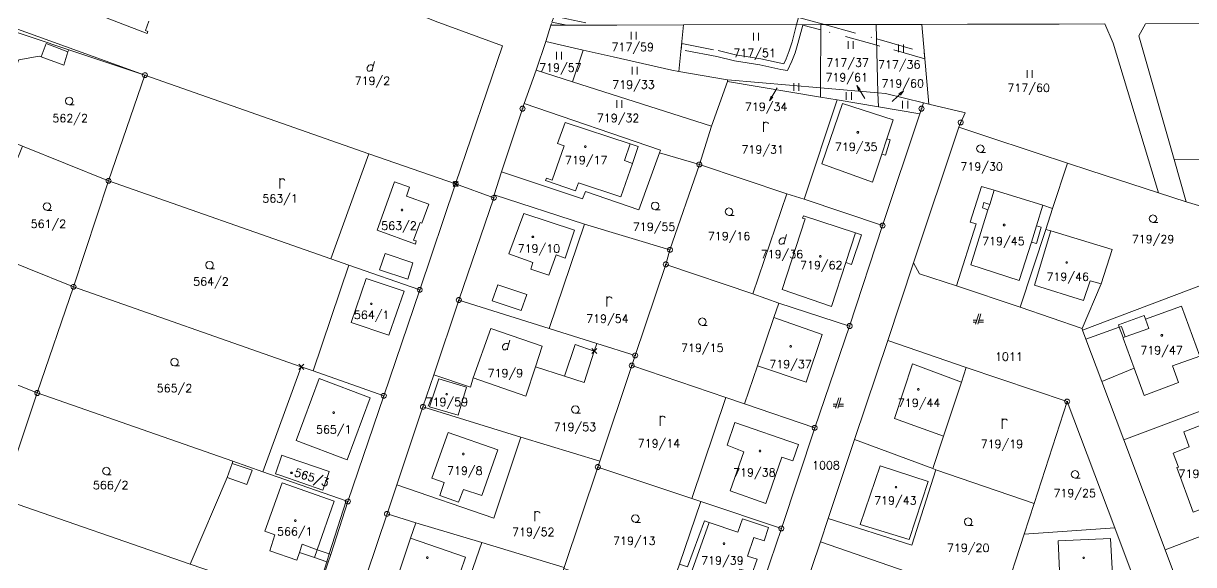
# Model space of a CAD drawing. Extents: x -443817 to 3, y -1171930 to -442383.
# Drawn here: x -442818.9 to -442588.6, y -1170208.9 to -1170102.5 of the extents above; entities that cross this region are included whole.
import ezdxf
from ezdxf.enums import TextEntityAlignment as Align

# ---------------------------------------------------------------- set-up
doc = ezdxf.new("R2010")
doc.units = 0
doc.header["$LTSCALE"] = 0.5
doc.header["$PDMODE"] = 3
doc.header["$PDSIZE"] = 0.5
doc.linetypes.add('DASHDOT', pattern=[25.4, 12.7, -6.35, 0, -6.35])
for name, color, linetype, lineweight in [('KLADPAR', 7, 'Continuous', 0), ('TARCHY', 7, 'Continuous', 0), ('ZAPPAR', 7, 'Continuous', 0), ('ZNACKY', 7, 'Continuous', 0), ('ZUOB', 7, 'Continuous', 0)]:
    doc.layers.add(name, color=color, linetype=linetype, lineweight=lineweight)
doc.styles.add('ROMANS', font='romans.shx', dxfattribs={"height": 0.2})

# ---------------------------------------------------------------- blocks, each defined once
blk = doc.blocks.new('$5')
at = {"color": 0}
blk.add_line((-0.12, 0), (0.12, 0), dxfattribs=at)
at = {"color": 0, "flags": 128}
blk.add_lwpolyline([(0.15, 0.48), (0.4, 0.3), (0.5, 0.01), (0.4, -0.28), (0.15, -0.46), (-0.16, -0.46), (-0.41, -0.28), (-0.51, 0.01), (-0.41, 0.3), (-0.16, 0.48), (0.15, 0.48)], dxfattribs=at)
blk = doc.blocks.new('$30')
at = {"color": 0, "flags": 128}
blk.add_lwpolyline([(0, 0), (-0.38, 0.1), (-0.65, 0.37), (-0.75, 0.74), (-0.65, 1.11), (-0.38, 1.38), (-0.01, 1.48), (0.36, 1.38), (0.63, 1.11), (0.73, 0.73), (0.63, 0.35), (0.36, 0.08), (-0.02, -0.02), (0.98, -0.02)], dxfattribs=at)
blk = doc.blocks.new('$479')
at = {"color": 0, "flags": 128}
for points in [[(0, 0), (0, 1.27), (0, 2)], [(0, 1.6), (0.1, 1.73), (0.23, 1.84), (0.37, 1.89), (0.6, 1.9), (0.77, 1.87), (0.87, 1.8), (0.96, 1.7), (1, 1.6)]]:
    blk.add_lwpolyline(points, dxfattribs=at)
blk = doc.blocks.new('$45')
at = {"color": 0, "flags": 128}
blk.add_lwpolyline([(0.09, 0.15), (0.18, 0), (0.09, -0.15), (-0.09, -0.15), (-0.18, 0), (-0.09, 0.15), (0.09, 0.15)], dxfattribs=at)
blk = doc.blocks.new('$431')
at = {"color": 0}
blk.add_line((0.63, 0.99), (0.9, 1.89), dxfattribs=at)
at = {"color": 0, "flags": 128}
blk.add_lwpolyline([(0.45, 0), (0.45, 0.27), (0.63, 0.99), (0.54, 1.17), (0.36, 1.26), (0.09, 1.26), (-0.18, 1.17), (-0.36, 0.99), (-0.54, 0.72), (-0.54, 0.36), (-0.45, 0.09), (-0.27, 0), (0, 0), (0.18, 0.09), (0.45, 0.27)], dxfattribs=at)
blk = doc.blocks.new('$32')
at = {"color": 0}
for p, q in [((-0.5, 1.5), (-0.5, 0)), ((0.5, 0), (0.5, 1.5))]:
    blk.add_line(p, q, dxfattribs=at)
blk = doc.blocks.new('$432')
at = {"color": 0}
for p, q in [((-0.32, 0.8), (-1, 0.8)), ((-1, 0.4), (-0.46, 0.4)), ((0.1, 2), (-0.6, 0)), ((-0.1, 0), (0.5, 2)), ((0.02, 0.4), (1, 0.4)), ((1, 0.8), (0.14, 0.8))]:
    blk.add_line(p, q, dxfattribs=at)
blk = doc.blocks.new('$489')
at = {"color": 0}
blk.add_line((-0.2, 2), (0, 3), dxfattribs=at)
at = {"color": 0, "flags": 128}
blk.add_lwpolyline([(0, 0), (0, 3), (0.2, 2)], dxfattribs=at)

msp = doc.modelspace()

# ---------------------------------------------------------------- linework, layer by layer
at = {"layer": 'KLADPAR', "color": 7, "linetype": 'Continuous'}
msp.add_line((-442675.37, -1170155.66), (-442668.67, -1170136.01), dxfattribs=at)
at = {"layer": 'KLADPAR', "color": 7, "linetype": 'Continuous', "flags": 128}
for points in [[(-442733.82, -1170134.05), (-442750.92, -1170128.14), (-442794.97, -1170112.65), (-442809.95, -1170107.64), (-442831.68, -1170100.4), (-442835.58, -1170099.1), (-442834.76, -1170098.33), (-442826.79, -1170090.79), (-442806.78, -1170073.99), (-442784.12, -1170084.18), (-442751.45, -1170096.54), (-442737.87, -1170102.05), (-442724.61, -1170106.87), (-442733.82, -1170134.05)], [(-442823.29, -1170117.88), (-442841.73, -1170110.14), (-442835.58, -1170099.1), (-442831.68, -1170100.4), (-442809.95, -1170107.64), (-442810.11, -1170108.09), (-442810.95, -1170110.66), (-442815.4, -1170109.08), (-442815.81, -1170108.94), (-442819.77, -1170109.61), (-442823.29, -1170117.88)], [(-442689.87, -1170111.92), (-442691.29, -1170111.67), (-442702.85, -1170109.05), (-442708.75, -1170107.72), (-442716.06, -1170106.06), (-442715.1, -1170102.82), (-442702.08, -1170102.79), (-442688.98, -1170102.76), (-442689.87, -1170111.92)], [(-442689.87, -1170111.92), (-442688.98, -1170102.76), (-442661.98, -1170102.71), (-442662, -1170115.15), (-442680.3, -1170113.59), (-442689.87, -1170111.92)], [(-442651.08, -1170102.68), (-442642.08, -1170102.67), (-442640.72, -1170118.34), (-442641.73, -1170118.1), (-442649.21, -1170116.24), (-442650.71, -1170116.11), (-442651.08, -1170102.68)], [(-442640.72, -1170118.34), (-442642.08, -1170102.67), (-442633.08, -1170102.65), (-442624.08, -1170102.63), (-442615.08, -1170102.61), (-442606.08, -1170102.59), (-442604.44, -1170106.36), (-442595.49, -1170135.8), (-442609.02, -1170131.4), (-442613.4, -1170129.97), (-442619.38, -1170127.99), (-442630.05, -1170124.46), (-442634.77, -1170122.9), (-442634.44, -1170121.96), (-442633.56, -1170120.07), (-442633.76, -1170120.02), (-442640.72, -1170118.34)], [(-442559.08, -1170102.49), (-442553.65, -1170132.35), (-442559.31, -1170133.38), (-442560.07, -1170129.2), (-442592.45, -1170129.26), (-442599.39, -1170104.91), (-442598.08, -1170102.57), (-442572.35, -1170102.52), (-442559.08, -1170102.49)], [(-442802.12, -1170133.45), (-442819.08, -1170126.65), (-442844.52, -1170116.44), (-442845.11, -1170116.2), (-442841.73, -1170110.14), (-442823.29, -1170117.88), (-442819.77, -1170109.61), (-442815.81, -1170108.94), (-442815.4, -1170109.08), (-442810.95, -1170110.66), (-442810.11, -1170108.09), (-442809.95, -1170107.64), (-442794.97, -1170112.65), (-442802.12, -1170133.45)], [(-442691.29, -1170111.67), (-442689.87, -1170111.92), (-442680.3, -1170113.59), (-442680.34, -1170113.9), (-442683.45, -1170122.72), (-442710.85, -1170113.95), (-442708.75, -1170107.72), (-442702.85, -1170109.05), (-442691.29, -1170111.67)], [(-442693.7, -1170127.91), (-442693.48, -1170127.4), (-442720.32, -1170118.23), (-442717.99, -1170111.66), (-442710.85, -1170113.95), (-442683.45, -1170122.72), (-442685.86, -1170130.22), (-442693.7, -1170127.91)], [(-442668.67, -1170136.01), (-442685.86, -1170130.22), (-442683.45, -1170122.72), (-442680.34, -1170113.9), (-442662, -1170116.98), (-442658.75, -1170117.53), (-442665.23, -1170137.05), (-442668.67, -1170136.01)], [(-442662, -1170115.15), (-442650.71, -1170116.11), (-442650.63, -1170118.89), (-442658.75, -1170117.53), (-442662, -1170116.98), (-442662, -1170115.15)], [(-442642.5, -1170120.26), (-442650.63, -1170118.89), (-442650.71, -1170116.11), (-442649.21, -1170116.24), (-442641.73, -1170118.1), (-442642.14, -1170119.25), (-442642.5, -1170120.26)], [(-442720.66, -1170119.26), (-442720.32, -1170118.23), (-442693.48, -1170127.4), (-442693.7, -1170127.91), (-442697.74, -1170139.13), (-442708.24, -1170135.56), (-442708.87, -1170137.01), (-442724.78, -1170131.7), (-442720.66, -1170119.26)], [(-442665.23, -1170137.05), (-442658.75, -1170117.53), (-442650.63, -1170118.89), (-442642.5, -1170120.26), (-442649.8, -1170142.25), (-442665.23, -1170137.05)], [(-442630.05, -1170124.46), (-442619.38, -1170127.99), (-442613.4, -1170129.97), (-442616.39, -1170138.88), (-442618.24, -1170138.26), (-442627.85, -1170135.26), (-442630.32, -1170134.57), (-442632.54, -1170141.6), (-442631.42, -1170141.88), (-442635.26, -1170154.11), (-442642.55, -1170151.71), (-442643.73, -1170149.58), (-442634.77, -1170122.9), (-442630.05, -1170124.46)], [(-442758.4, -1170148.76), (-442750.92, -1170128.14), (-442733.82, -1170134.05), (-442740.88, -1170154.9), (-442754.82, -1170150.01), (-442758.4, -1170148.76)], [(-442685.86, -1170130.22), (-442691.64, -1170147.03), (-442708.48, -1170141.98), (-442726.24, -1170136.2), (-442724.78, -1170131.7), (-442708.87, -1170137.01), (-442708.24, -1170135.56), (-442697.74, -1170139.13), (-442693.7, -1170127.91), (-442685.86, -1170130.22)], [(-442675.37, -1170155.66), (-442692.45, -1170149.87), (-442691.64, -1170147.03), (-442685.86, -1170130.22), (-442668.67, -1170136.01), (-442675.37, -1170155.66)], [(-442590.08, -1170137.56), (-442587.17, -1170138.44), (-442582.17, -1170152.16), (-442610.45, -1170162.84), (-442610.51, -1170162.49), (-442606.77, -1170153.71), (-442604.66, -1170146.96), (-442616.7, -1170143.28), (-442617.69, -1170143.01), (-442616.39, -1170138.88), (-442613.4, -1170129.97), (-442609.02, -1170131.4), (-442595.49, -1170135.8), (-442590.08, -1170137.56)], [(-442592.45, -1170129.26), (-442560.07, -1170129.2), (-442559.31, -1170133.38), (-442556.98, -1170146.17), (-442557.03, -1170148.43), (-442557.94, -1170150.5), (-442559.17, -1170151.76), (-442561.61, -1170152.85), (-442563.94, -1170153.27), (-442580.43, -1170155.99), (-442582.17, -1170152.16), (-442587.17, -1170138.44), (-442590.08, -1170137.56), (-442592.45, -1170129.26)], [(-442754.82, -1170150.01), (-442761.87, -1170170.85), (-442764.21, -1170170.03), (-442809.02, -1170154.3), (-442802.12, -1170133.45), (-442758.4, -1170148.76), (-442754.82, -1170150.01)], [(-442616.39, -1170138.88), (-442617.69, -1170143.01), (-442622.75, -1170158.32), (-442635.26, -1170154.11), (-442631.42, -1170141.88), (-442632.54, -1170141.6), (-442630.32, -1170134.57), (-442627.85, -1170135.26), (-442618.24, -1170138.26), (-442616.39, -1170138.88)], [(-442715.39, -1170162.49), (-442733.19, -1170156.9), (-442726.3, -1170136.79), (-442726.24, -1170136.2), (-442708.48, -1170141.98), (-442715.39, -1170162.49)], [(-442669.54, -1170154.84), (-442659.89, -1170158.14), (-442657.03, -1170149.49), (-442655.9, -1170149.88), (-442653.98, -1170144.08), (-442655.12, -1170143.7), (-442665.39, -1170140.31), (-442665.54, -1170140.78), (-442665.07, -1170140.94), (-442669.54, -1170154.84)], [(-442653.98, -1170144.08), (-442655.9, -1170149.88), (-442657.03, -1170149.49), (-442659.89, -1170158.14), (-442669.54, -1170154.84), (-442665.07, -1170140.94), (-442665.54, -1170140.78), (-442665.39, -1170140.31), (-442655.12, -1170143.7), (-442653.98, -1170144.08)], [(-442691.64, -1170147.03), (-442692.45, -1170149.87), (-442698.49, -1170167.8), (-442706.06, -1170165.42), (-442715.39, -1170162.49), (-442708.48, -1170141.98), (-442691.64, -1170147.03)], [(-442606.77, -1170153.71), (-442610.51, -1170162.49), (-442622.75, -1170158.32), (-442617.69, -1170143.01), (-442616.7, -1170143.28), (-442604.66, -1170146.96), (-442606.77, -1170153.71)], [(-442816.15, -1170175.18), (-442845.74, -1170163.41), (-442861.03, -1170157.33), (-442861.63, -1170157.09), (-442859.53, -1170151.89), (-442858.96, -1170152.12), (-442840.16, -1170159.73), (-442838.15, -1170154.97), (-442834.84, -1170156.26), (-442830.31, -1170145.77), (-442827.32, -1170146.97), (-442809.02, -1170154.3), (-442816.15, -1170175.18)], [(-442622.75, -1170158.32), (-442610.51, -1170162.49), (-442610.45, -1170162.84), (-442609.78, -1170164.62), (-442606.63, -1170172.9), (-442602.32, -1170184.39), (-442594.21, -1170206.03), (-442586.96, -1170225.38), (-442584.04, -1170226.64), (-442595.89, -1170230.75), (-442594.24, -1170227.99), (-442595.03, -1170225.89), (-442604.11, -1170201.72), (-442613.49, -1170176.86), (-442633.33, -1170170.14), (-442648.8, -1170164.82), (-442643.73, -1170149.58), (-442642.55, -1170151.71), (-442635.26, -1170154.11), (-442622.75, -1170158.32)], [(-442680.68, -1170176.08), (-442699.16, -1170169.8), (-442698.49, -1170167.8), (-442692.45, -1170149.87), (-442675.37, -1170155.66), (-442670.21, -1170157.48), (-442671.19, -1170160.34), (-442674.41, -1170169.83), (-442676.96, -1170177.34), (-442680.68, -1170176.08)], [(-442579.14, -1170160.34), (-442574.6, -1170172.93), (-442574.33, -1170173.68), (-442574.28, -1170173.81), (-442584.67, -1170177.74), (-442602.32, -1170184.39), (-442606.63, -1170172.9), (-442600.29, -1170170.3), (-442598.34, -1170175.69), (-442591.56, -1170173.09), (-442592.73, -1170169.85), (-442587.4, -1170167.91), (-442590.97, -1170158.08), (-442598.07, -1170160.66), (-442598.33, -1170159.93), (-442603.39, -1170161.77), (-442603.22, -1170162.24), (-442609.78, -1170164.62), (-442610.45, -1170162.84), (-442582.17, -1170152.16), (-442579.14, -1170160.34)], [(-442816.15, -1170175.18), (-442809.02, -1170154.3), (-442764.21, -1170170.03), (-442771.76, -1170190.68), (-442777.66, -1170188.62), (-442816.15, -1170175.18)], [(-442733.19, -1170156.9), (-442715.39, -1170162.49), (-442706.06, -1170165.42), (-442706.55, -1170166.93), (-442708.54, -1170173.13), (-442712.39, -1170171.87), (-442718.09, -1170170), (-442720.02, -1170175.78), (-442730.35, -1170172.2), (-442730.92, -1170174), (-442738.13, -1170171.63), (-442733.19, -1170156.9)], [(-442676.96, -1170177.34), (-442674.41, -1170169.83), (-442671.19, -1170160.34), (-442670.21, -1170157.48), (-442656.29, -1170162.02), (-442663.16, -1170182.04), (-442676.96, -1170177.34)], [(-442590.97, -1170158.08), (-442587.4, -1170167.91), (-442592.73, -1170169.85), (-442591.56, -1170173.09), (-442598.34, -1170175.69), (-442600.29, -1170170.3), (-442606.63, -1170172.9), (-442609.78, -1170164.62), (-442603.22, -1170162.24), (-442603.39, -1170161.77), (-442598.33, -1170159.93), (-442598.07, -1170160.66), (-442590.97, -1170158.08)], [(-442823.15, -1170195.97), (-442843.54, -1170187.85), (-442869.86, -1170177.36), (-442867.27, -1170170.68), (-442851.01, -1170177.11), (-442845.74, -1170163.41), (-442816.15, -1170175.18), (-442823.15, -1170195.97)], [(-442706.55, -1170166.93), (-442706.06, -1170165.42), (-442698.49, -1170167.8), (-442699.16, -1170169.8), (-442705.46, -1170188.62), (-442720.98, -1170183.85), (-442740.25, -1170177.93), (-442738.13, -1170171.63), (-442730.92, -1170174), (-442730.35, -1170172.2), (-442720.02, -1170175.78), (-442718.09, -1170170), (-442712.39, -1170171.87), (-442708.54, -1170173.13), (-442706.55, -1170166.93)], [(-442634.26, -1170173.05), (-442637.8, -1170183.7), (-442639.9, -1170190), (-442655.36, -1170184.34), (-442648.8, -1170164.82), (-442633.33, -1170170.14), (-442634.26, -1170173.05)], [(-442764.21, -1170170.03), (-442761.87, -1170170.85), (-442747.96, -1170175.73), (-442755.02, -1170196.52), (-442755.37, -1170196.4), (-442771.76, -1170190.68), (-442764.21, -1170170.03)], [(-442687.32, -1170195.95), (-442705.84, -1170189.74), (-442705.46, -1170188.62), (-442699.16, -1170169.8), (-442680.68, -1170176.08), (-442687.32, -1170195.95)], [(-442620, -1170196.94), (-442639.3, -1170190.3), (-442639.9, -1170190), (-442637.8, -1170183.7), (-442634.26, -1170173.05), (-442633.33, -1170170.14), (-442613.49, -1170176.86), (-442620, -1170196.94)], [(-442777.81, -1170189.05), (-442778.77, -1170191.82), (-442786.09, -1170208.83), (-442823.15, -1170195.97), (-442816.15, -1170175.18), (-442777.66, -1170188.62), (-442777.81, -1170189.05)], [(-442685.54, -1170196.54), (-442687.32, -1170195.95), (-442680.68, -1170176.08), (-442676.96, -1170177.34), (-442663.16, -1170182.04), (-442669.73, -1170201.84), (-442685.54, -1170196.54)], [(-442583.68, -1170180.19), (-442579.83, -1170190.22), (-442576.48, -1170199.15), (-442577.53, -1170199.65), (-442594.21, -1170206.03), (-442602.32, -1170184.39), (-442584.67, -1170177.74), (-442583.68, -1170180.19)], [(-442705.46, -1170188.62), (-442705.84, -1170189.74), (-442712.47, -1170209.52), (-442728.7, -1170204.61), (-442741.65, -1170200.69), (-442747.32, -1170198.97), (-442745.4, -1170193.26), (-442726.32, -1170199.81), (-442720.98, -1170183.85), (-442705.46, -1170188.62)], [(-442639.3, -1170190.3), (-442644.02, -1170205.14), (-442660.49, -1170199.9), (-442655.36, -1170184.34), (-442639.9, -1170190), (-442639.3, -1170190.3)], [(-442777.66, -1170188.62), (-442771.76, -1170190.68), (-442755.37, -1170196.4), (-442755.02, -1170196.52), (-442758.41, -1170206.94), (-442758.91, -1170208.48), (-442761.77, -1170217.26), (-442761.97, -1170217.19), (-442780.85, -1170210.65), (-442786.09, -1170208.83), (-442778.77, -1170191.82), (-442777.81, -1170189.05), (-442777.66, -1170188.62)], [(-442768.23, -1170191.43), (-442759.97, -1170194.32), (-442758.68, -1170190.63), (-442766.96, -1170187.79), (-442768, -1170187.43), (-442769.27, -1170191.07), (-442768.23, -1170191.43)], [(-442759.97, -1170194.32), (-442768.23, -1170191.43), (-442769.27, -1170191.07), (-442768, -1170187.43), (-442766.96, -1170187.79), (-442758.68, -1170190.63), (-442759.97, -1170194.32)], [(-442692.33, -1170216.29), (-442712.54, -1170209.72), (-442712.47, -1170209.52), (-442705.84, -1170189.74), (-442687.32, -1170195.95), (-442685.54, -1170196.54), (-442689.78, -1170208.88), (-442690.82, -1170211.9), (-442692.33, -1170216.29)], [(-442639.3, -1170190.3), (-442620, -1170196.94), (-442621.95, -1170202.96), (-442626.09, -1170215.68), (-442626.46, -1170216.83), (-442645.18, -1170210.31), (-442662.03, -1170204.45), (-442660.49, -1170199.9), (-442644.02, -1170205.14), (-442639.3, -1170190.3)], [(-442780.85, -1170210.65), (-442781, -1170211.18), (-442784.7, -1170210), (-442785.34, -1170212.1), (-442781.75, -1170213.34), (-442787.53, -1170231.51), (-442830.14, -1170216.75), (-442823.15, -1170195.97), (-442786.09, -1170208.83), (-442780.85, -1170210.65)], [(-442690.44, -1170216.91), (-442692.33, -1170216.29), (-442690.82, -1170211.9), (-442689.78, -1170208.88), (-442685.54, -1170196.54), (-442669.73, -1170201.84), (-442676.38, -1170221.48), (-442690.44, -1170216.91)], [(-442733.22, -1170217.65), (-442736.31, -1170216.68), (-442737.41, -1170216.34), (-442751.66, -1170211.91), (-442751.3, -1170210.83), (-442747.32, -1170198.97), (-442741.65, -1170200.69), (-442728.7, -1170204.61), (-442733.22, -1170217.65)], [(-442577.3, -1170200.24), (-442575.2, -1170205.78), (-442574.25, -1170208.28), (-442569.36, -1170221.17), (-442584.04, -1170226.64), (-442586.96, -1170225.38), (-442594.21, -1170206.03), (-442577.53, -1170199.65), (-442577.3, -1170200.24)], [(-442595.03, -1170225.89), (-442612.47, -1170220.16), (-442626.09, -1170215.68), (-442621.95, -1170202.96), (-442604.11, -1170201.72), (-442595.03, -1170225.89)], [(-442719.43, -1170230.27), (-442735.7, -1170225.49), (-442754.38, -1170220), (-442751.66, -1170211.91), (-442737.41, -1170216.34), (-442736.31, -1170216.68), (-442733.22, -1170217.65), (-442728.7, -1170204.61), (-442712.47, -1170209.52), (-442712.54, -1170209.72), (-442719.43, -1170230.27)]]:
    msp.add_lwpolyline(points, close=True, dxfattribs=at)
for points in [[(-442812.31, -1170097.58), (-442794.51, -1170104.43), (-442794.37, -1170104.06), (-442794.86, -1170103.87), (-442794.23, -1170102.02)], [(-442794.23, -1170102.02), (-442794.86, -1170103.87), (-442794.37, -1170104.06), (-442794.51, -1170104.43), (-442812.31, -1170097.58)], [(-442714.99, -1170102.46), (-442715.1, -1170102.82), (-442716.06, -1170106.06), (-442717.99, -1170111.66), (-442720.32, -1170118.23), (-442720.66, -1170119.26), (-442724.78, -1170131.7), (-442726.24, -1170136.2), (-442726.3, -1170136.79), (-442733.82, -1170134.05), (-442724.61, -1170106.87), (-442737.87, -1170102.05)], [(-442572.35, -1170102.52), (-442598.08, -1170102.57), (-442599.39, -1170104.91), (-442592.45, -1170129.26), (-442590.08, -1170137.56), (-442595.49, -1170135.8), (-442604.44, -1170106.36), (-442606.08, -1170102.59), (-442615.08, -1170102.61), (-442624.08, -1170102.63), (-442633.08, -1170102.65), (-442642.08, -1170102.67), (-442651.08, -1170102.68), (-442661.98, -1170102.71), (-442688.98, -1170102.76), (-442702.08, -1170102.79), (-442715.1, -1170102.82), (-442714.99, -1170102.46)], [(-442676.38, -1170221.48), (-442669.73, -1170201.84), (-442663.16, -1170182.04), (-442656.29, -1170162.02), (-442656.29, -1170162.02), (-442649.8, -1170142.25), (-442642.5, -1170120.26), (-442642.14, -1170119.25), (-442641.73, -1170118.1), (-442640.72, -1170118.34), (-442633.76, -1170120.02), (-442633.56, -1170120.07), (-442634.44, -1170121.96), (-442634.77, -1170122.9), (-442643.73, -1170149.58), (-442648.8, -1170164.82), (-442655.36, -1170184.34), (-442660.49, -1170199.9), (-442662.03, -1170204.45), (-442667.03, -1170219.23)], [(-442761.77, -1170217.26), (-442758.91, -1170208.48), (-442758.91, -1170208.48), (-442758.41, -1170206.94), (-442755.02, -1170196.52), (-442747.96, -1170175.73), (-442740.88, -1170154.9), (-442733.82, -1170134.05), (-442726.3, -1170136.79), (-442733.19, -1170156.9), (-442738.13, -1170171.63), (-442740.25, -1170177.93), (-442745.4, -1170193.26), (-442747.32, -1170198.97), (-442751.3, -1170210.83)], [(-442668.67, -1170136.01), (-442665.23, -1170137.05), (-442649.8, -1170142.25), (-442656.29, -1170162.02), (-442670.21, -1170157.48), (-442675.37, -1170155.66)]]:
    msp.add_lwpolyline(points, dxfattribs=at)
at = {"layer": 'KLADPAR', "color": 7, "linetype": 'Continuous'}
for p in [(-442733.82, -1170134.05), (-442706.55, -1170166.93), (-442764.21, -1170170.03)]:
    msp.add_point(p, dxfattribs=at)
for points in [[(-442661.98, -1170102.71), (-442651.08, -1170102.68), (-442650.71, -1170116.11), (-442662, -1170115.15)], [(-442710.85, -1170113.95), (-442717.99, -1170111.66), (-442716.06, -1170106.06), (-442708.75, -1170107.72)], [(-442802.12, -1170133.45), (-442794.97, -1170112.65), (-442750.92, -1170128.14), (-442758.4, -1170148.76)], [(-442662, -1170115.15), (-442662, -1170116.98), (-442680.34, -1170113.9), (-442680.3, -1170113.59)], [(-442809.02, -1170154.3), (-442827.32, -1170146.97), (-442819.08, -1170126.65), (-442802.12, -1170133.45)], [(-442754.82, -1170150.01), (-442740.88, -1170154.9), (-442747.96, -1170175.73), (-442761.87, -1170170.85)], [(-442738.95, -1170177.87), (-442733.34, -1170179.53), (-442731.71, -1170174.02), (-442737.13, -1170172.41)], [(-442733.34, -1170179.53), (-442738.95, -1170177.87), (-442737.13, -1170172.41), (-442731.71, -1170174.02)], [(-442621.95, -1170202.96), (-442620, -1170196.94), (-442613.49, -1170176.86), (-442604.11, -1170201.72)], [(-442726.32, -1170199.81), (-442745.4, -1170193.26), (-442740.25, -1170177.93), (-442720.98, -1170183.85)], [(-442650.12, -1170224.86), (-442667.03, -1170219.23), (-442662.03, -1170204.45), (-442645.18, -1170210.31)]]:
    msp.add_3dface(points, dxfattribs=at)
at = {"layer": 'TARCHY', "color": 7, "linetype": 'DASHDOT'}
msp.add_lwpolyline([(-442689.34, -1170106.44), (-442682.17, -1170107.82), (-442678.72, -1170108.66), (-442673.76, -1170109.43), (-442669.22, -1170110.43), (-442668.79, -1170109.45), (-442668.17, -1170107.9), (-442667.63, -1170106.1), (-442666.72, -1170102.72), (-442666.35, -1170101.32), (-442661.25, -1170102.71), (-442651, -1170105.49), (-442650, -1170105.76), (-442641.6, -1170108.17), (-442641.49, -1170109.45), (-442650.33, -1170106.92), (-442650.97, -1170106.74), (-442661.98, -1170103.75), (-442665.5, -1170102.8), (-442666.48, -1170106.43), (-442667.03, -1170108.29), (-442667.69, -1170109.92), (-442668.5, -1170111.76), (-442669.82, -1170111.54), (-442673.98, -1170110.61), (-442678.96, -1170109.83), (-442682.43, -1170109), (-442689.45, -1170107.65), (-442689.34, -1170106.44)], close=True, dxfattribs=at)
msp.add_3dface([(-442714.45, -1170101.06), (-442705.94, -1170102.8), (-442711.92, -1170102.81), (-442714.89, -1170102.2)], dxfattribs=at)
at = {"layer": 'ZAPPAR', "color": 7, "linetype": 'Continuous'}
for p, q in [((-442794.97, -1170112.65), (-442834.76, -1170098.33)), ((-442697.91, -1170126.68), (-442699.49, -1170126.16)), ((-442699.04, -1170130.01), (-442697.91, -1170126.68)), ((-442627.85, -1170135.26), (-442628.73, -1170138.08)), ((-442628.73, -1170138.08), (-442629.07, -1170139.15)), ((-442618.24, -1170138.26), (-442619.51, -1170142.29)), ((-442655.12, -1170143.7), (-442657.03, -1170149.49)), ((-442755.37, -1170196.4), (-442758.69, -1170206.84)), ((-442741.65, -1170200.69), (-442742.68, -1170203.74)), ((-442761.58, -1170207.57), (-442761.04, -1170206)), ((-442758.41, -1170206.94), (-442758.69, -1170206.84)), ((-442761.97, -1170217.19), (-442759.18, -1170208.39)), ((-442758.91, -1170208.48), (-442759.18, -1170208.39))]:
    msp.add_line(p, q, dxfattribs=at)
at = {"layer": 'ZAPPAR', "color": 7, "linetype": 'Continuous', "flags": 128}
for points in [[(-442815.4, -1170109.08), (-442814.4, -1170106.41), (-442810.11, -1170108.09)], [(-442699.49, -1170126.16), (-442712.26, -1170121.94), (-442713.75, -1170126.1), (-442712.47, -1170126.55), (-442714.8, -1170133.31), (-442715.97, -1170132.9), (-442716.12, -1170133.4), (-442710.21, -1170135.4), (-442709.66, -1170133.82), (-442701.29, -1170136.62), (-442699.04, -1170130.01)], [(-442699.04, -1170130.01), (-442700.62, -1170129.43), (-442699.49, -1170126.16)], [(-442648.94, -1170125.19), (-442648.32, -1170125.35), (-442649.26, -1170128.38), (-442649.95, -1170128.22)], [(-442628.73, -1170138.08), (-442629.87, -1170137.73), (-442630.17, -1170138.77), (-442629.07, -1170139.15)], [(-442629.07, -1170139.15), (-442632.47, -1170149.98), (-442622.9, -1170153.02), (-442620.53, -1170145.52)], [(-442616.7, -1170143.28), (-442619.9, -1170153.96), (-442610.25, -1170156.99), (-442608.94, -1170153.09), (-442606.77, -1170153.71)], [(-442671.19, -1170160.34), (-442661.71, -1170163.69), (-442664.87, -1170173.03), (-442674.41, -1170169.83)], [(-442598.07, -1170160.66), (-442597.42, -1170162.46), (-442602.06, -1170164.14)], [(-442730.35, -1170172.2), (-442726.89, -1170162.48), (-442716.77, -1170165.99), (-442718.09, -1170170)], [(-442712.39, -1170171.87), (-442710.29, -1170165.62), (-442706.55, -1170166.93)], [(-442600.29, -1170170.3), (-442602.44, -1170164.4), (-442602.47, -1170164.29)], [(-442634.26, -1170173.05), (-442643.94, -1170169.47), (-442647.43, -1170180.18), (-442637.8, -1170183.7)], [(-442583.68, -1170180.19), (-442590.52, -1170182.84), (-442589.45, -1170185.8), (-442592.6, -1170187), (-442591.57, -1170189.74), (-442591.91, -1170189.84), (-442588.66, -1170198.59), (-442582.59, -1170196.34), (-442584.23, -1170191.97), (-442579.83, -1170190.22)], [(-442778.77, -1170191.82), (-442774.89, -1170193.21), (-442773.87, -1170190.35), (-442777.81, -1170189.05)], [(-442761.04, -1170206), (-442757.73, -1170196.44), (-442767.99, -1170192.86), (-442771.36, -1170202.34), (-442769.4, -1170203.06), (-442770.39, -1170206.22), (-442765.08, -1170208.06), (-442764.56, -1170206.55)], [(-442689.78, -1170208.88), (-442688.17, -1170209.35), (-442684.86, -1170200.34), (-442683.91, -1170200.66)]]:
    msp.add_lwpolyline(points, dxfattribs=at)
for points in [[(-442657.7, -1170118.21), (-442661.76, -1170130.1), (-442651.77, -1170133.68), (-442649.95, -1170128.22), (-442648.94, -1170125.19), (-442647.7, -1170121.46), (-442657.7, -1170118.21)], [(-442745.85, -1170133.65), (-442749.28, -1170143.14), (-442741.69, -1170145.88), (-442741.58, -1170145.27), (-442742.12, -1170145.11), (-442740.82, -1170141.61), (-442740.45, -1170141.76), (-442739.12, -1170138.03), (-442743.51, -1170136.47), (-442742.88, -1170134.67), (-442745.85, -1170133.65)], [(-442720.43, -1170139.89), (-442723.35, -1170147.8), (-442718.61, -1170149.48), (-442719.02, -1170150.79), (-442715.47, -1170151.98), (-442714.06, -1170147.99), (-442712.25, -1170148.67), (-442710.42, -1170143.16), (-442720.43, -1170139.89)], [(-442666.32, -1170185.34), (-442678.91, -1170180.99), (-442680.39, -1170185.46), (-442677.13, -1170186.74), (-442679.83, -1170194.43), (-442672.8, -1170196.94), (-442669.61, -1170187.78), (-442667.45, -1170188.51), (-442666.32, -1170185.34)], [(-442732.28, -1170194.14), (-442728.65, -1170195.32), (-442725.54, -1170186.35), (-442735.29, -1170182.92), (-442738.51, -1170191.93), (-442736.11, -1170192.81), (-442736.94, -1170195.33), (-442733.23, -1170196.66), (-442732.28, -1170194.14)], [(-442688.28, -1170212.8), (-442683.91, -1170200.66), (-442678.27, -1170202.53), (-442677.34, -1170199.93), (-442672.25, -1170201.65), (-442673.14, -1170204.29), (-442675.14, -1170203.59), (-442676.36, -1170207.28), (-442674.51, -1170207.9), (-442675.58, -1170211.02), (-442677.33, -1170210.48), (-442677.17, -1170210.02), (-442677.9, -1170209.84), (-442680, -1170215.71), (-442688.28, -1170212.8)], [(-442764.56, -1170206.55), (-442761.58, -1170207.57), (-442759.18, -1170208.39), (-442758.69, -1170206.84), (-442761.04, -1170206), (-442764, -1170204.93), (-442764.56, -1170206.55)], [(-442745.55, -1170212.21), (-442742.68, -1170203.74), (-442731.88, -1170207.46), (-442733.88, -1170213.25), (-442734.93, -1170212.91), (-442736, -1170212.57), (-442736.98, -1170215.1), (-442745.55, -1170212.21)], [(-442615.27, -1170204.29), (-442615.02, -1170210.16), (-442618.09, -1170210.33), (-442617.83, -1170216.39), (-442604.31, -1170215.67), (-442604.96, -1170203.8), (-442615.27, -1170204.29)]]:
    msp.add_lwpolyline(points, close=True, dxfattribs=at)
at = {"layer": 'ZAPPAR', "color": 7, "linetype": 'Continuous'}
for points in [[(-442619.51, -1170142.29), (-442618.57, -1170142.57), (-442619.53, -1170145.8), (-442620.53, -1170145.52)], [(-442747.69, -1170147.72), (-442748.82, -1170150.95), (-442743.24, -1170152.8), (-442742.24, -1170149.58)], [(-442751.4, -1170152.65), (-442754.39, -1170161.28), (-442746.94, -1170163.82), (-442743.96, -1170155.18)], [(-442725.54, -1170153.91), (-442726.65, -1170157.08), (-442720.96, -1170158.93), (-442719.82, -1170155.8)], [(-442603.22, -1170162.24), (-442602.8, -1170162.09), (-442602.06, -1170164.14), (-442602.47, -1170164.29)], [(-442760.69, -1170172.36), (-442765.18, -1170184.55), (-442755.17, -1170188.3), (-442750.65, -1170176.13)], [(-442650.31, -1170189.51), (-442654.21, -1170201.02), (-442644.59, -1170203.99), (-442640.85, -1170192.61)]]:
    msp.add_3dface(points, dxfattribs=at)
at = {"layer": 'ZUOB', "color": 7, "linetype": 'Continuous', "flags": 128}
for points in [[(-442587.17, -1170138.44), (-442590.08, -1170137.56), (-442595.49, -1170135.8), (-442609.02, -1170131.4), (-442613.4, -1170129.97), (-442619.38, -1170127.99), (-442630.05, -1170124.46), (-442634.77, -1170122.9), (-442634.44, -1170121.96), (-442633.56, -1170120.07), (-442633.76, -1170120.02), (-442640.72, -1170118.34), (-442641.73, -1170118.1), (-442649.21, -1170116.24), (-442650.71, -1170116.11), (-442662, -1170115.15), (-442680.3, -1170113.59), (-442689.87, -1170111.92), (-442691.29, -1170111.67), (-442702.85, -1170109.05), (-442708.75, -1170107.72), (-442716.06, -1170106.06), (-442715.1, -1170102.82), (-442714.99, -1170102.46)], [(-442714.99, -1170102.46), (-442715.1, -1170102.82), (-442716.06, -1170106.06), (-442708.75, -1170107.72), (-442702.85, -1170109.05), (-442691.29, -1170111.67), (-442689.87, -1170111.92), (-442680.3, -1170113.59), (-442662, -1170115.15), (-442650.71, -1170116.11), (-442649.21, -1170116.24), (-442641.73, -1170118.1), (-442640.72, -1170118.34), (-442633.76, -1170120.02), (-442633.56, -1170120.07), (-442634.44, -1170121.96), (-442634.77, -1170122.9), (-442630.05, -1170124.46), (-442619.38, -1170127.99), (-442613.4, -1170129.97), (-442609.02, -1170131.4), (-442595.49, -1170135.8), (-442590.08, -1170137.56), (-442587.17, -1170138.44)]]:
    msp.add_lwpolyline(points, dxfattribs=at)

# ---------------------------------------------------------------- block references
at = {"layer": 'KLADPAR', "color": 7, "linetype": 'Continuous'}
for name, p in [('$32', (-442698.79, -1170105.66)), ('$32', (-442674.7, -1170105.81)), ('$32', (-442713.47, -1170109.55)), ('$32', (-442656.09, -1170107.5)), ('$32', (-442646.18, -1170108.11)), ('$431', (-442750.7, -1170111.87)), ('$32', (-442698.59, -1170112.52)), ('$32', (-442620.88, -1170113.17)), ('$32', (-442666.78, -1170115.75)), ('$30', (-442809.86, -1170118.47)), ('$32', (-442656.44, -1170117.5)), ('$32', (-442701.61, -1170119.07)), ('$32', (-442645.36, -1170119.21)), ('$479', (-442673.27, -1170123.81)), ('$45', (-442654.69, -1170123.89)), ('$45', (-442708.29, -1170126.73)), ('$30', (-442630.55, -1170127.84)), ('$479', (-442768.45, -1170134.95)), ('$30', (-442814.24, -1170139.23)), ('$30', (-442694.56, -1170139.1)), ('$45', (-442744.39, -1170139.19)), ('$30', (-442680.02, -1170140.26)), ('$30', (-442596.59, -1170141.61)), ('$45', (-442625.87, -1170142.15)), ('$45', (-442718.64, -1170144.47)), ('$431', (-442669.61, -1170145.92)), ('$30', (-442782.25, -1170150.76)), ('$45', (-442662.05, -1170148.3)), ('$45', (-442613.57, -1170149.5)), ('$479', (-442704.06, -1170158.18)), ('$45', (-442750.41, -1170157.64)), ('$30', (-442685.28, -1170161.9)), ('$432', (-442630.95, -1170161.62)), ('$431', (-442724.04, -1170166.67)), ('$45', (-442594.87, -1170163.82)), ('$45', (-442667.91, -1170166)), ('$30', (-442789.15, -1170169.84)), ('$45', (-442642.78, -1170174.45)), ('$45', (-442735.59, -1170175.4)), ('$432', (-442658.5, -1170178.16)), ('$45', (-442757.81, -1170179.06)), ('$30', (-442710.25, -1170179.16)), ('$479', (-442693.59, -1170181.65)), ('$479', (-442626.27, -1170182.2)), ('$45', (-442673.94, -1170186.6)), ('$45', (-442732.32, -1170187.17)), ('$30', (-442802.56, -1170191.28)), ('$45', (-442766.12, -1170190.88)), ('$30', (-442611.92, -1170191.92)), ('$45', (-442647.17, -1170193.7)), ('$45', (-442765.36, -1170200.29)), ('$479', (-442718.24, -1170200.4)), ('$30', (-442698.45, -1170200.61)), ('$30', (-442632.96, -1170201.25)), ('$45', (-442681, -1170204.83)), ('$45', (-442739.4, -1170207.57)), ('$45', (-442610.22, -1170207.62))]:
    msp.add_blockref(name, p, dxfattribs=at)
for p, rotation in [((-442670.55, -1170115.14), 149.937324), ((-442653.29, -1170117.24), 32.372115), ((-442647.89, -1170117.81), 313.751679)]:
    msp.add_blockref('$489', p, dxfattribs=dict(at, rotation=rotation))
at = {"layer": 'ZNACKY', "color": 7, "linetype": 'Continuous'}
for p in [(-442794.97, -1170112.65), (-442720.66, -1170119.26), (-442642.14, -1170119.25), (-442634.44, -1170121.96), (-442685.86, -1170130.22), (-442802.12, -1170133.45), (-442733.82, -1170134.05), (-442726.3, -1170136.79), (-442649.8, -1170142.25), (-442691.64, -1170147.03), (-442692.45, -1170149.87), (-442809.02, -1170154.3), (-442740.88, -1170154.9), (-442733.19, -1170156.9), (-442656.29, -1170162.02), (-442698.49, -1170167.8), (-442699.16, -1170169.8), (-442816.15, -1170175.18), (-442747.96, -1170175.73), (-442613.49, -1170176.86), (-442740.25, -1170177.93), (-442663.16, -1170182.04), (-442705.84, -1170189.74), (-442755.02, -1170196.52), (-442747.32, -1170198.97), (-442669.73, -1170201.84)]:
    msp.add_blockref('$5', p, dxfattribs=at)

# ---------------------------------------------------------------- texts
at = {"layer": 'KLADPAR', "color": 7, "linetype": 'Continuous', "style": 'ROMANS'}
for s, p in [('717/59', (-442698.97, -1170106.32)), ('717/51', (-442674.99, -1170107.49)), ('719/57', (-442713.21, -1170110.38)), ('717/37', (-442656.68, -1170109.4)), ('717/36', (-442646.53, -1170109.77)), ('719/2', (-442750.2, -1170112.97)), ('719/61', (-442656.87, -1170112.29)), ('719/33', (-442698.83, -1170113.72)), ('719/60', (-442645.85, -1170113.49)), ('717/60', (-442621.06, -1170114.36)), ('719/34', (-442672.72, -1170118.08)), ('562/2', (-442809.68, -1170120.33)), ('719/32', (-442701.85, -1170120.29)), ('719/31', (-442673.39, -1170126.49)), ('719/35', (-442655.01, -1170125.97)), ('719/17', (-442708.13, -1170128.57)), ('719/30', (-442630.31, -1170129.84)), ('563/1', (-442768.37, -1170136.11)), ('561/2', (-442813.96, -1170141.11)), ('563/2', (-442744.97, -1170141.47)), ('719/55', (-442694.77, -1170141.69)), ('719/16', (-442680.01, -1170143.51)), ('719/45', (-442626.03, -1170144.51)), ('719/29', (-442596.59, -1170144.11)), ('719/10', (-442717.44, -1170145.97)), ('719/36', (-442669.61, -1170147.07)), ('719/62', (-442661.87, -1170149.22)), ('719/46', (-442613.37, -1170151.51)), ('564/2', (-442781.97, -1170152.46)), ('564/1', (-442750.35, -1170159.02)), ('719/54', (-442703.96, -1170159.76)), ('719/15', (-442685.28, -1170165.5)), ('719/47', (-442594.91, -1170165.98)), ('1011', (-442624.95, -1170167.23)), ('719/9', (-442724.04, -1170170.47)), ('719/37', (-442667.91, -1170168.7)), ('565/2', (-442789.15, -1170173.44)), ('719/59', (-442735.55, -1170176.15)), ('719/44', (-442642.62, -1170176.33)), ('565/1', (-442757.81, -1170181.56)), ('719/53', (-442710.35, -1170181.06)), ('719/14', (-442693.81, -1170184.29)), ('719/19', (-442626.33, -1170184.4)), ('1008', (-442660.95, -1170188.6)), ('719/8', (-442732.02, -1170189.67)), ('719/38', (-442675.04, -1170190)), ('719/48', (-442587.38, -1170190.27)), ('566/2', (-442801.7, -1170192.5)), ('719/43', (-442647.29, -1170195.54)), ('719/25', (-442612, -1170194.08)), ('566/1', (-442765.48, -1170201.63)), ('719/52', (-442718.54, -1170201.72)), ('719/13', (-442698.66, -1170203.47)), ('719/20', (-442632.96, -1170204.85)), ('719/39', (-442681.33, -1170207.33))]:
    msp.add_text(s, height=1.6, dxfattribs=at).set_placement(p, align=Align.TOP_CENTER)
msp.add_text('565/3', height=1.6, rotation=341.999, dxfattribs=at).set_placement((-442761.9, -1170191.03), align=Align.TOP_CENTER)

doc.saveas('drawing.dxf')
